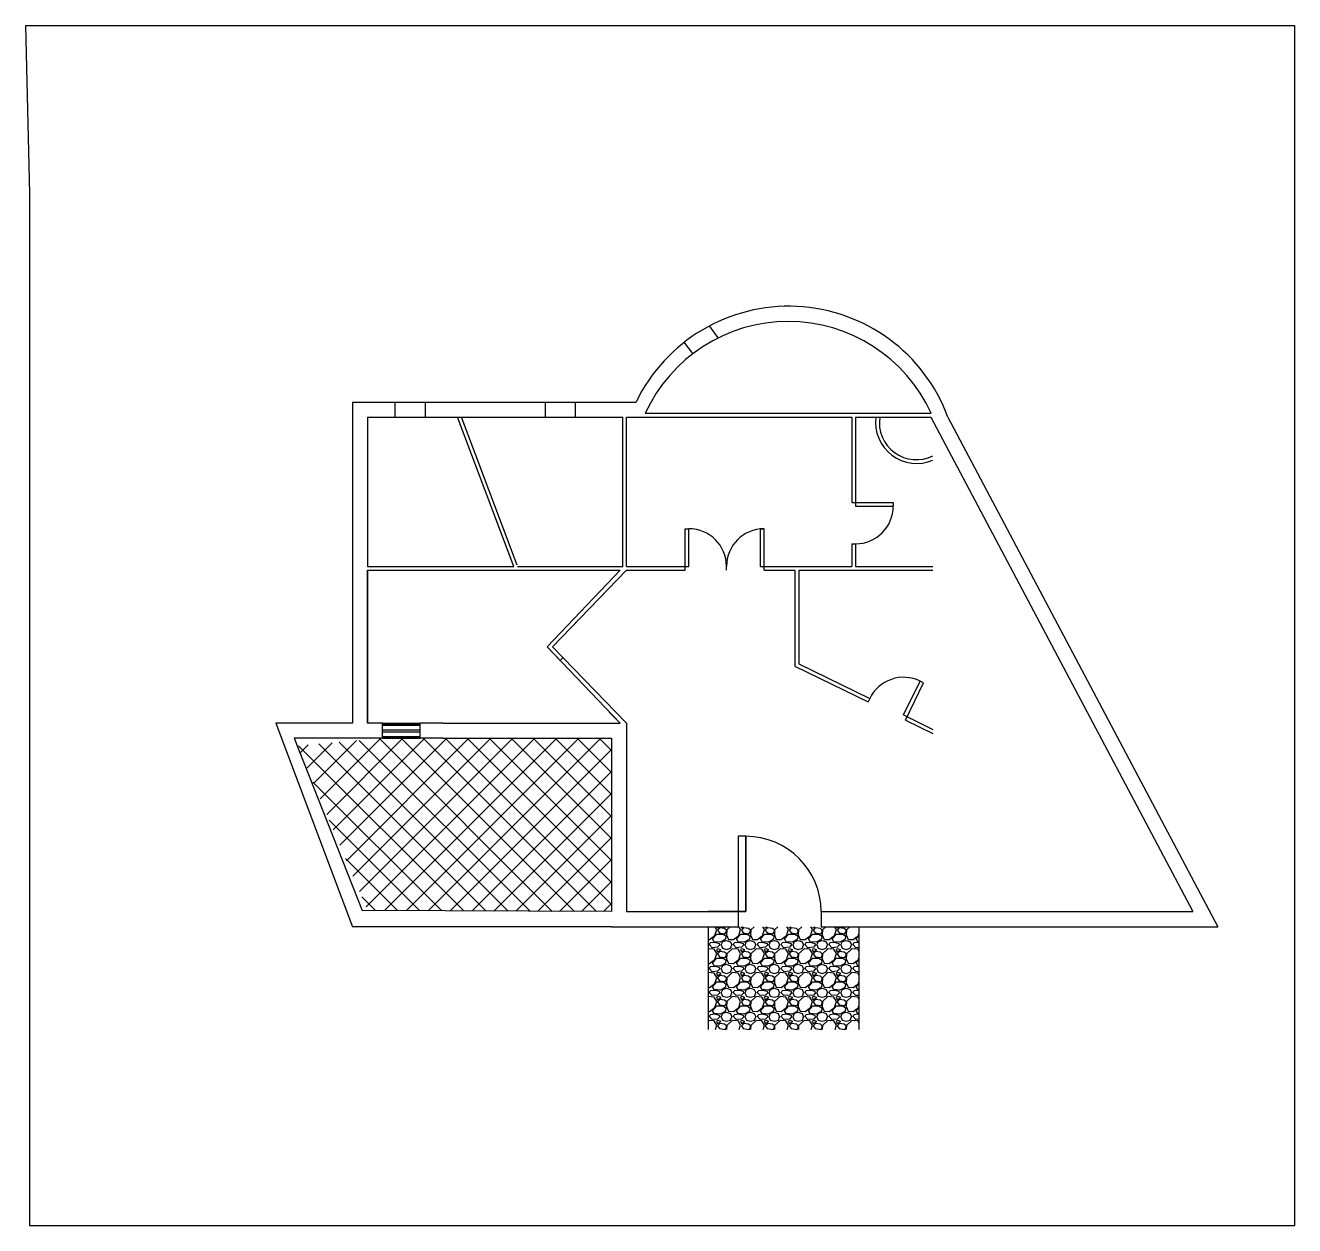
# Model space of a CAD drawing. Header units: centimetres. Extents: x 4982 to 11717, y 6481 to 12851.
import ezdxf

# ---------------------------------------------------------------- set-up
doc = ezdxf.new("R2010")
doc.units = ezdxf.units.CM

msp = doc.modelspace()

# ---------------------------------------------------------------- hatches: boundary and pattern name
h = msp.add_hatch()
h.set_pattern_fill('ANSI37', color=256, scale=26)
h.set_pattern_definition([(45, (1843.43, 4159.845), (-58.3717, 58.3717), []), (135, (1843.43, 4159.845), (-58.3717, -58.3717), [])])
h.paths.add_polyline_path([(8092.1, 9067.1), (7197.1, 9067.1), (7077.1, 9067.1), (6877.1, 9067.1), (6426.1, 9027.1), (6797.1, 8153.9), (8092.1, 8147.1)])
h = msp.add_hatch()
h.set_pattern_fill('GRAVEL', color=256, scale=5)
h.set_pattern_definition([(228.01279, (1934.867, 4286.845), (-1016, -1143), [17.086, -1691.5242]), (184.96974, (1923.4367, 4274.145), (1523.9999994, 127.0000072), [29.3202, -2902.7024]), (132.51045, (1894.227, 4271.605), (1270.0000005, -1396.9999995), [20.674, -2046.7361]), (267.27369, (1844.6967, 4239.855), (127.0000003, 2540), [26.7002, -2643.3219]), (292.833654, (1843.4267, 4213.185), (-635, 1524), [26.1817, -2591.9904]), (357.27369, (1853.5867, 4189.055), (-2540, 127.0000003), [26.7002, -2643.3219]), (37.69424, (1880.2567, 4187.785), (-1651, -1270), [35.3097, -3495.6558]), (72.25533, (1908.1967, 4209.375), (889.0000002, 2794), [33.336, -3300.2628]), (121.429566, (1918.3567, 4241.125), (-1016, 1651), [26.7906, -2652.2773]), (175.23636, (1904.387, 4263.985), (1397, -127), [30.5857, -1498.6968]), (222.39744, (1873.9067, 4266.525), (-1524, -1397), [39.5539, -3915.8386]), (138.81407, (1970.427, 4238.585), (-889, 762), [13.5002, -1336.5283]), (171.469234, (1960.2667, 4247.475), (1651, -253.9999997), [25.6841, -2542.732]), (225, (1934.87, 4251.285), (-2e-14, -127), [17.9605, -161.6447]), (203.1986, (1925.977, 4266.525), (635, 254), [9.672, -957.5311]), (291.8014, (1917.087, 4262.715), (-127, 381), [13.6783, -670.2376]), (30.96376, (1922.167, 4250.015), (381, 254), [22.216, -718.3149]), (161.56505, (1941.217, 4261.445), (254, -127), [16.0644, -385.5449]), (16.38954, (1843.427, 4262.715), (1270, 381), [22.5044, -2227.9413]), (70.34618, (1865.017, 4269.065), (-508, -1397), [18.88, -1869.1108]), (293.1986, (1941.217, 4286.845), (-254, 635), [19.344, -947.8592]), (343.61046, (1948.837, 4269.065), (-1270, 381), [22.5044, -2227.9413]), (339.44395, (1843.427, 4183.975), (-635, 254), [21.7018, -1063.3867]), (294.77514, (1863.747, 4176.355), (-635.000001, 1397), [18.1836, -1800.1797]), (66.8014, (1942.487, 4159.845), (254, 635), [19.344, -947.8592]), (17.35402, (1950.107, 4177.625), (-1651, -508), [21.2891, -2107.6188]), (69.44395, (1880.257, 4159.845), (-254, -635), [10.8509, -1074.2376]), (101.30993, (1934.867, 4159.845), (-127, 508), [6.4757, -641.0997]), (165.96376, (1933.597, 4166.195), (381, -127), [26.1817, -497.4527]), (186.00901, (1908.197, 4172.545), (1270, 127), [24.2633, -2402.0682]), (303.69007, (1922.167, 4238.585), (-127, 254), [18.3162, -439.5888]), (353.15723, (1932.3267, 4223.345), (2159, -254), [31.9778, -3165.8005]), (60.9454, (1964.077, 4219.535), (-508, -889), [13.0754, -1294.4696]), (90, (1970.43, 4230.96), (-127, 127), [7.62, -119.38]), (120.25644, (1905.657, 4176.355), (508, -889), [17.6433, -1746.697]), (48.01279, (1896.767, 4191.595), (1016, 1143), [34.1721, -1674.4381]), (0, (1919.63, 4217), (127, 127), [33.02, -93.98]), (325.30485, (1952.647, 4216.995), (1270.0000005, -888.999999), [20.0805, -1987.9658]), (254.0546, (1969.157, 4205.565), (-127, -508), [18.4915, -906.0825]), (207.645975, (1964.0767, 4187.785), (-2413, -1270), [30.1073, -2980.6232]), (175.42608, (1937.4067, 4173.815), (-1651, 127), [31.8515, -3153.2923])])
h.paths.add_polyline_path([(9404.6, 8067.1), (9204.6, 8067.1), (8804.6, 8067.1), (8604.6, 8067.1), (8604.6, 7522.1), (9404.6, 7522.1)])

# ---------------------------------------------------------------- linework, layer by layer
for p, q in [((4981.9, 12851.1), (11716.7, 12851.1)), ((4981.9, 12851.1), (5002.9, 11957.4)), ((11716.7, 12851.1), (11716.7, 6480.7)), ((5002.9, 11957.4), (5002.9, 6480.7)), ((8658.1, 11192.3), (8612, 11256)), ((8524.4, 11109.2), (8477.6, 11168.9)), ((6717.1, 10852.1), (6717.1, 9147.1)), ((6717.1, 10852.1), (8222.2, 10852.1)), ((6944.9, 10772.1), (6944.9, 10852.1)), ((7104.9, 10772.1), (7104.9, 10852.1)), ((7741.2, 10772.1), (7741.2, 10852.1)), ((7901.2, 10772.1), (7901.2, 10852.1)), ((8271, 10792.1), (9788.3, 10792.1)), ((6797.1, 10772.1), (6797.1, 9979.6)), ((6797.1, 10772.1), (7573.4, 10772.1)), ((6797.1, 10772.1), (6797.1, 9979.6)), ((6797.1, 10772.1), (7593.4, 10772.1)), ((6953.5, 10772.1), (6953.5, 10772.1)), ((7573.4, 9979.6), (7274.4, 10772.1)), ((7592.1, 9986.6), (7295.8, 10772.1)), ((7593.4, 10772.1), (8152.1, 10772.1)), ((7593.4, 10772.1), (8152.1, 10772.1)), ((8152.1, 9979.6), (8152.1, 10772.1)), ((8172.1, 9979.6), (8172.1, 10772.1)), ((8172.1, 10772.1), (8262.2, 10772.1)), ((8172.1, 10772.1), (8262.2, 10772.1)), ((8262.2, 10772.1), (9367.1, 10772.1)), ((9367.1, 10772.1), (9367.1, 10319.6)), ((9387.1, 10772.1), (9387.1, 10299.6)), ((9387.1, 10772.1), (9786.6, 10772.1)), ((9786.6, 10772.1), (11177.1, 8147.1)), ((9797.1, 10772.1), (9797.1, 10772.1)), ((9877.1, 10772.1), (11310.1, 8066.9)), ((9367.1, 10319.6), (9587.1, 10319.6)), ((9587.1, 10319.6), (9587.1, 10299.6)), ((9387.1, 10299.6), (9587.1, 10299.6)), ((9587.1, 10299.6), (9583.4, 10299.6)), ((8482.1, 9959.6), (8482.1, 10179.6)), ((8482.1, 10179.6), (8502.1, 10179.6)), ((8502.1, 9979.6), (8502.1, 10179.6)), ((8502.1, 10179.6), (8502.1, 10179.6)), ((8882.1, 9979.6), (8882.1, 10179.6)), ((8882.1, 10179.6), (8902.1, 10179.6)), ((8902.1, 9979.6), (8902.1, 10179.6)), ((8902.1, 9979.6), (8902.1, 10179.6)), ((9367.1, 10099.6), (9387.1, 10099.6)), ((9367.1, 10099.6), (9367.1, 9979.6)), ((9387.1, 10099.6), (9387.1, 9979.6)), ((6797.1, 9979.6), (7573.4, 9979.6)), ((7593.4, 9979.6), (7692.1, 9979.6)), ((7692.1, 9979.6), (8152.1, 9979.6)), ((8172.1, 9979.6), (8502.1, 9979.6)), ((8702.1, 9959.6), (8702.1, 9979.6)), ((8882.1, 9979.6), (8902.1, 9979.6)), ((8902.1, 9979.6), (9367.1, 9979.6)), ((8902.1, 9959.6), (8902.1, 9979.6)), ((9387.1, 9979.6), (9797.1, 9979.6)), ((6797.1, 9147.1), (6797.1, 9959.6)), ((6797.1, 9959.6), (7692.1, 9959.6)), ((6797.1, 9959.6), (6797.1, 9147.1)), ((6797.1, 9959.6), (6797.1, 9147.1)), ((7692.1, 9959.6), (7976, 9959.6)), ((7692.1, 9959.6), (7956, 9959.6)), ((8137.8, 9959.6), (7749.9, 9553.3)), ((7779.5, 9553.3), (8172.1, 9959.6)), ((7956, 9959.6), (8137.8, 9959.6)), ((7976, 9959.6), (8137.8, 9959.6)), ((8172.1, 9959.6), (8482.1, 9959.6)), ((8172.1, 9959.6), (8172.1, 9959.6)), ((8902.1, 9959.6), (9065.6, 9959.6)), ((9065.6, 9959.6), (9065.6, 9449.8)), ((9085.6, 9959.6), (9085.6, 9462.3)), ((9085.6, 9959.6), (9797.1, 9959.6)), ((8137.8, 9147.1), (7749.9, 9553.3)), ((7749.9, 9553.3), (7819, 9481)), ((7779.5, 9553.3), (8172.1, 9147.1)), ((7818.9, 9481), (7834.7, 9496.2)), ((7819, 9481), (7818.9, 9481)), ((9065.6, 9449.8), (9453.5, 9260.7)), ((9085.6, 9462.3), (9462.2, 9278.6)), ((9642, 9191), (9729.7, 9370.7)), ((9651.2, 9164.2), (9747.6, 9362)), ((9747.6, 9362), (9729.7, 9370.7)), ((9462.2, 9278.6), (9453.5, 9260.7)), ((8137.5, 9147.1), (8080.3, 9206.1)), ((9642, 9191), (9797.1, 9114.6)), ((9651.2, 9164.2), (9797.1, 9093)), ((6310.9, 9147.2), (6717.1, 8067.1)), ((6717.1, 9147.1), (6310.9, 9147.2)), ((6877.1, 9147.1), (6797.1, 9147.1)), ((6877.1, 9067.1), (6877.1, 9147.1)), ((6877.1, 9147.1), (7077.1, 9147.1)), ((6877.1, 9142.1), (7077.1, 9142.1)), ((6877.1, 9137.1), (7077.1, 9137.1)), ((6877.1, 9112.1), (7077.1, 9112.1)), ((6877.1, 9102.1), (7077.1, 9102.1)), ((7197.1, 9147.1), (7077.1, 9147.1)), ((7077.1, 9067.1), (7077.1, 9147.1)), ((7197.1, 9147.1), (7692.1, 9147.1)), ((7197.1, 9147.1), (7197.1, 9147.1)), ((7692.1, 9147.1), (7956, 9147.1)), ((7956, 9147.1), (8137.8, 9147.1)), ((8172.1, 9147.1), (8172.1, 9147.1)), ((8172.1, 9147.1), (8172.1, 8147.1)), ((6409, 9068.1), (6768.9, 8154.1)), ((6877.1, 9067.1), (6409, 9068.1)), ((6717.1, 9067.4), (6717.1, 9067.1)), ((6877.1, 9077.1), (7077.1, 9077.1)), ((6877.1, 9072.1), (7077.1, 9072.1)), ((6877.1, 9067.1), (7077.1, 9067.1)), ((7197.1, 9067.1), (7077.1, 9067.1)), ((7197.1, 9067.1), (8092.1, 9067.1)), ((8092.1, 9067.1), (8092.1, 8147.1)), ((8764.6, 8547.1), (8764.6, 8067.1)), ((8804.6, 8547.1), (8764.6, 8547.1)), ((8804.6, 8147.1), (8804.6, 8547.1)), ((8804.6, 8547.1), (8804.6, 8547.1)), ((8804.6, 8547.1), (8804.6, 8147.1)), ((8092.1, 8147.1), (6768.9, 8154.1)), ((8172.1, 8147.1), (8172.1, 8147.1)), ((8172.1, 8147.1), (8804.6, 8147.1)), ((8804.6, 8147.1), (8604.6, 8147.1)), ((8604.6, 8147.1), (8804.6, 8147.1)), ((9204.6, 8147.1), (9204.6, 8067.1)), ((9204.6, 8147.1), (9877.1, 8147.1)), ((9877.1, 8147.1), (11177.1, 8147.1)), ((8092.1, 8067.1), (6717.1, 8067.1)), ((8092.1, 8067.1), (8764.6, 8067.1)), ((8604.6, 8067.1), (8604.6, 7522.1)), ((9204.6, 8067.1), (9877.1, 8067.1)), ((9404.6, 8067.1), (9404.6, 7522.1)), ((9877.1, 8067.1), (11310.1, 8066.9)), ((5002.9, 6480.7), (11716.7, 6480.7))]:
    msp.add_line(p, q)
for centre, radius, start, end in [((9032.6, 10460), 900.3, 20.28317, 154.18183), ((9029.7, 10445.7), 834, 24.53738, 155.46262), ((9709.9, 10742.5), 216.6, 172.16089, 293.75363), ((9709.9, 10742.5), 196.6, 171.35762, 296.34538), ((9387.1, 10299.6), 200, 270, 0), ((8502.1, 9979.6), 200, 0, 90), ((8902.1, 9979.6), 200, 90, 180), ((9642, 9191), 200, 63.99977, 153.99977), ((8804.6, 8147.1), 400, 0, 90)]:
    msp.add_arc(centre, radius, start, end)

doc.saveas('drawing.dxf')
